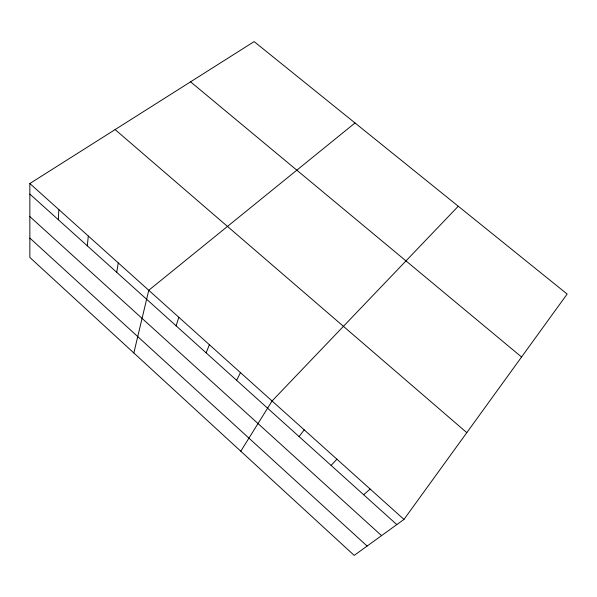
<?xml version="1.0" encoding="UTF-8"?>
<svg xmlns="http://www.w3.org/2000/svg" width="597" height="597" viewBox="0 0 597 597"><rect width="100%" height="100%" fill="white"/><g stroke="black" fill="none" stroke-linecap="round" stroke-linejoin="round"><path stroke-width="0.9" d="M58.342 219.733L58.849 209.569M87.289 245.807L88.319 236.024M116.713 272.314L118.288 262.926M133.84 352.976L148.757 290.284L355.021 122.967M176.13 325.828L178.824 317.276M206.114 352.842L209.39 344.715M236.591 380.289L240.472 372.618M240.785 451.22L272.068 400.983L458.257 206.226M403.982 519.412L567.15 294.052L254.135 41.603L29.85 183.533L29.857 257.449L354.193 555.397L403.982 519.412L29.85 183.533M299.075 436.571L304.209 429.84M331.104 465.421L336.895 459.183M363.677 494.756L370.147 489.033M190.562 81.834L521.577 356.991M115.109 129.579L466.802 432.646M29.85 194.077L396.804 524.599M29.85 216.592L381.558 535.621M29.857 238.084L367.118 546.061"/></g></svg>
